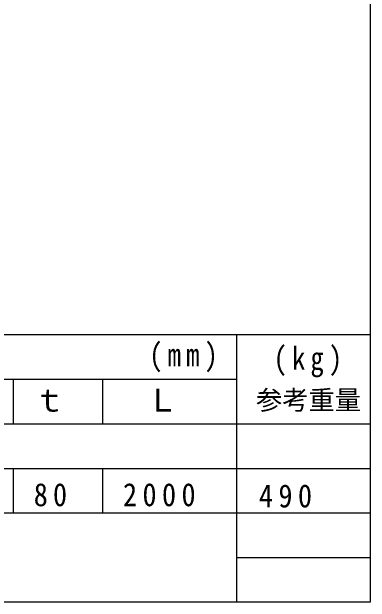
# Model space of a CAD drawing. Units: millimetres at full size, sheet at 1:20; details may follow other scales. Extents: x -10229 to 2612, y -1965 to 1806.
# Drawn here: x -7852 to -7169, y -1869 to -744 of the extents above; entities that cross this region are included whole.
import ezdxf
from ezdxf.enums import TextEntityAlignment as Align

# ---------------------------------------------------------------- set-up
doc = ezdxf.new("R2010")
doc.units = ezdxf.units.MM
doc.header["$LTSCALE"] = 20
doc.layers.add('0-3', color=7, linetype='Continuous')
doc.styles.add('ＭＳ ゴシック', font='')
doc.styles.get('ＭＳ ゴシック').set_extended_font_data('MS Gothic')

msp = doc.modelspace()

# ---------------------------------------------------------------- linework, layer by layer
at = {"layer": '0-3'}
for p, q in [((-10228.78, -1359.09), (-7168.78, -1359.09)), ((-7423.78, -1359.09), (-7423.78, -1869.09)), ((-9548.78, -1444.09), (-7423.78, -1444.09)), ((-7848.78, -1444.09), (-7848.78, -1529.09)), ((-7678.78, -1444.09), (-7678.78, -1529.09)), ((-10228.78, -1529.09), (-7168.78, -1529.09)), ((-10228.78, -1614.09), (-7168.78, -1614.09)), ((-7848.78, -1614.09), (-7848.78, -1699.09)), ((-7678.78, -1614.09), (-7678.78, -1699.09)), ((-10228.78, -1699.09), (-7168.78, -1699.09)), ((-7423.78, -1699.09), (-7168.78, -1699.09)), ((-7423.78, -1784.09), (-7168.78, -1784.09)), ((-7168.78, -1869.09), (-10228.78, -1869.09))]:
    msp.add_line(p, q, dxfattribs=at)
msp.add_lwpolyline([(-10228.78, 440.91), (-7168.78, 440.91), (-7168.78, -1869.09)], dxfattribs=at)

# ---------------------------------------------------------------- texts
at = {"layer": '0-3', "style": 'ＭＳ ゴシック'}
for s, p in [('Ｌ', (-7594.43, -1519.17)), ('ｔ', (-7809.8, -1519.17))]:
    msp.add_text(s, height=43.99, dxfattribs=at).set_placement(p, align=Align.BOTTOM_LEFT)
at = {"layer": '0-3', "color": 4, "style": 'ＭＳ ゴシック'}
msp.add_text('参考重量', height=36.66, dxfattribs=at).set_placement((-7386.22, -1513.19), align=Align.BOTTOM_LEFT)
at = {"layer": '0-3', "char_height": 43.99, "attachment_point": 7, "style": 'ＭＳ ゴシック'}
for s, insert in [('\\T1.38;\\W0.85;(mm)', (-7589.78, -1431.09)), ('\\T1.38;\\W0.85;(kg)', (-7352.9, -1440.71)), ('\\T1.38;\\W0.9;2000', (-7639.8, -1686.86)), ('\\T1.36;\\W0.9;80', (-7809.8, -1686.86)), ('\\T1.38;\\W0.9;490', (-7380.8, -1689.17))]:
    msp.add_mtext(s, dxfattribs=dict(at, insert=insert))

doc.saveas('drawing.dxf')
